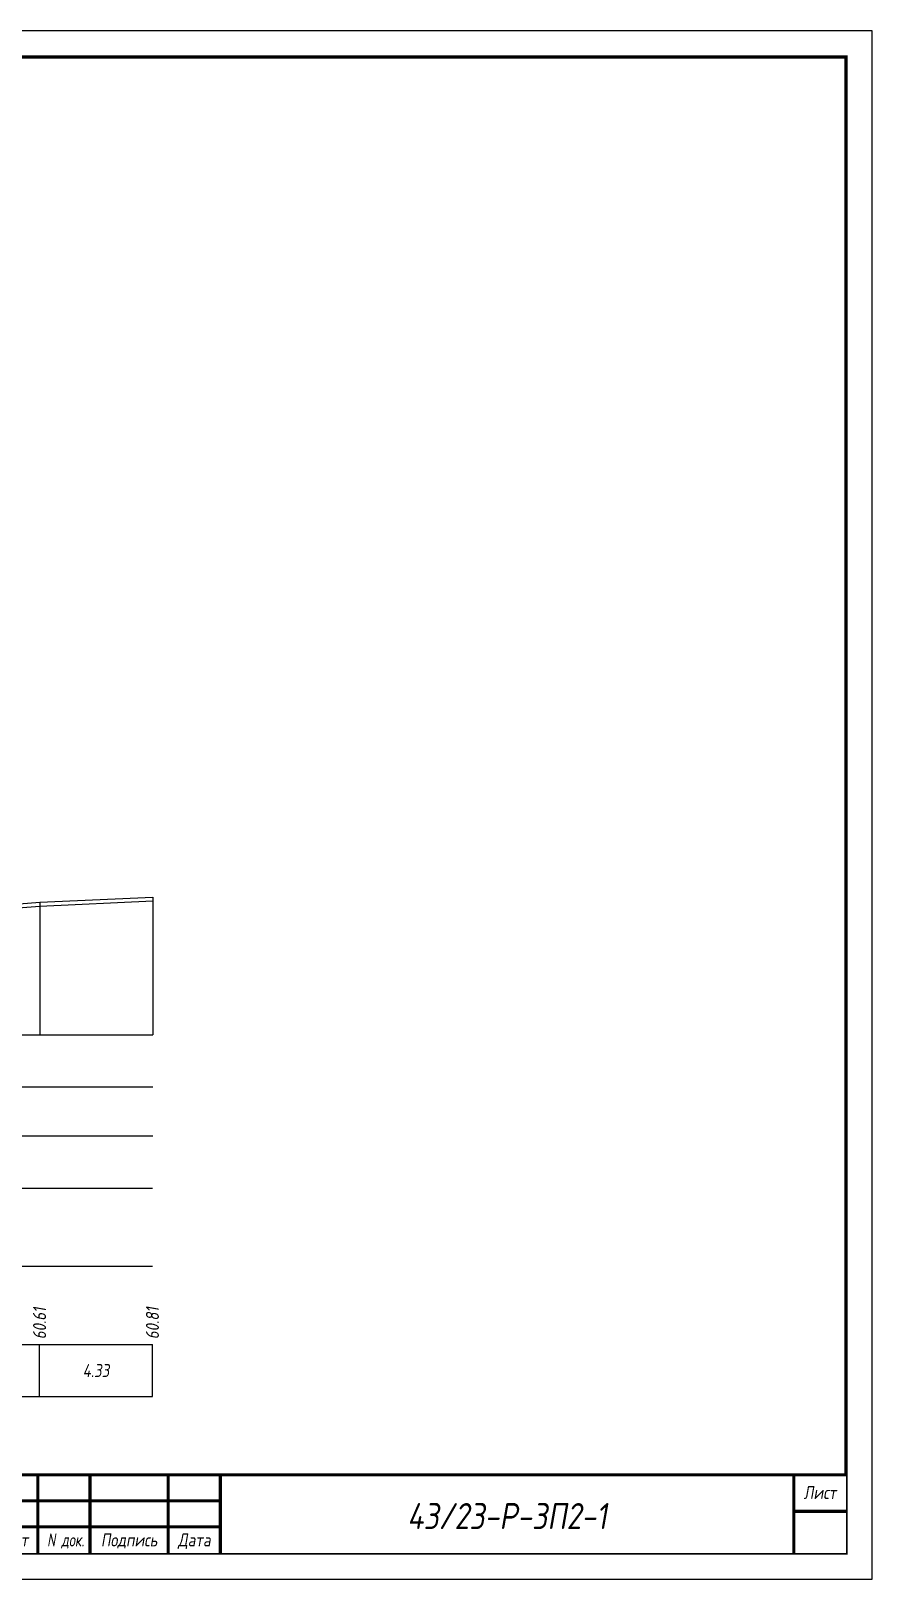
# Model space of a CAD drawing. Extents: x -717 to 1451, y -133302 to 233.
# Drawn here: x 228.6 to 389.9, y -53789.4 to -53492.4 of the extents above; entities that cross this region are included whole.
import ezdxf
from ezdxf.enums import TextEntityAlignment as Align

# ---------------------------------------------------------------- set-up
doc = ezdxf.new("R2010")
doc.units = 0
for name, color, linetype in [('Зарамочное оформление', 7, 'Continuous'), ('Код_510', 7, 'Continuous'), ('Таблица', 7, 'Continuous'), ('Черный поперечник', 3, 'Continuous')]:
    doc.layers.add(name, color=color, linetype=linetype)
doc.layers.add('Контур_2570', color=7, linetype='Continuous', true_color=0x80ff00)
doc.styles.add('М', font='romand.shx', dxfattribs={"width": 0.8, "oblique": 10, "height": 2.5})

# ---------------------------------------------------------------- blocks, each defined once
blk = doc.blocks.new('Штамп')
at = {"linetype": 'Continuous'}
blk.add_wipeout([(199.95, -411.25), (384.95, -411.25), (384.95, -426.25), (199.95, -426.25)], dxfattribs=at).dxf.layer = 'Зарамочное оформление'
at = {"layer": 'Зарамочное оформление', "linetype": 'Continuous', "lineweight": -3, "const_width": 0.6, "flags": 128}
for points in [[(199.95, -426.25), (199.95, -411.25), (384.95, -411.25)], [(209.95, -411.25), (209.95, -426.25)], [(219.95, -411.25), (219.95, -426.25)], [(229.95, -411.25), (229.95, -426.25)], [(239.95, -411.25), (239.95, -426.25)], [(254.95, -411.25), (254.95, -426.25)], [(264.95, -411.25), (264.95, -426.25)], [(374.95, -411.25), (374.95, -426.25)], [(199.95, -416.25), (264.95, -416.25)], [(374.95, -418.25), (384.95, -418.25)], [(199.95, -421.25), (264.95, -421.25)]]:
    blk.add_lwpolyline(points, dxfattribs=at)
at = {"linetype": 'Continuous', "insert": (319.95, -419.17), "char_height": 5, "width": 110, "attachment_point": 5, "style": 'М'}
blk.add_mtext('{\\Q10;\\W0.8;43/23-Р-ЗП2-1}', dxfattribs=at)
at = {"layer": 'Зарамочное оформление', "linetype": 'Continuous', "style": 'М', "oblique": 10}
for s, width, p in [('Лист', 0.8, (379.95, -414.66)), ('Изм.', 0.8, (204.95, -423.75)), ('Кол.уч.', 0.7, (214.95, -423.75)), ('Лист', 0.8, (224.95, -423.75)), ('N док.', 0.7, (235.28, -423.75)), ('Подпись', 0.8, (247.45, -423.75)), ('Дата', 0.8, (259.95, -423.75))]:
    blk.add_text(s, height=2.5, dxfattribs=dict(at, width=width)).set_placement(p, align=Align.MIDDLE_CENTER)
blk = doc.blocks.new('шифр')
blk.add_blockref('Штамп', (0, -53418))

msp = doc.modelspace()

# ---------------------------------------------------------------- linework, layer by layer
at = {"flags": 128}
msp.add_lwpolyline([(-30.054, -53789.421), (389.946, -53789.421), (389.946, -53492.421), (-30.054, -53492.421)], close=True, dxfattribs=at)
at = {"const_width": 0.6, "flags": 128}
msp.add_lwpolyline([(-10.054, -53784.421), (384.946, -53784.421), (384.946, -53497.421), (-10.054, -53497.421)], close=True, dxfattribs=at)
at = {"layer": 'Код_510'}
for p, q in [((230.273, -53754.421), (230.273, -53744.421)), ((251.926, -53754.421), (251.926, -53744.421))]:
    msp.add_line(p, q, dxfattribs=at)
at = {"layer": 'Контур_2570', "flags": 128}
msp.add_lwpolyline([(212.719, -53661.701), (230.328, -53660.316), (251.98, -53659.33)], dxfattribs=at)
at = {"layer": 'Таблица'}
for p, q in [((80, -53685), (251.98, -53685)), ((80, -53695), (251.98, -53695)), ((80, -53704.421), (251.98, -53704.421)), ((79.946, -53714.421), (251.926, -53714.421)), ((79.946, -53729.421), (251.926, -53729.421)), ((79.946, -53744.421), (251.926, -53744.421)), ((79.946, -53754.421), (251.926, -53754.421))]:
    msp.add_line(p, q, dxfattribs=at)
at = {"layer": 'Черный поперечник', "color": 7}
for p, q in [((251.98, -53658.58), (251.98, -53685)), ((230.328, -53659.566), (230.328, -53685))]:
    msp.add_line(p, q, dxfattribs=at)
at = {"layer": 'Черный поперечник', "flags": 128}
msp.add_lwpolyline([(80, -53662.584), (87.268, -53662.397), (93.998, -53661.963), (95.264, -53662.019), (99.211, -53661.194), (109.664, -53659.55), (109.721, -53659.536), (109.747, -53659.583), (111.864, -53659.36), (116.608, -53659.151), (134.2, -53658.292), (139.319, -53658.172), (156.181, -53657.818), (158.822, -53657.856), (161.268, -53657.892), (178.22, -53658.102), (183.825, -53658.527), (200.25, -53659.59), (205.556, -53660.566), (208.023, -53661.03), (208.806, -53661.181), (212.719, -53660.951), (230.328, -53659.566), (251.98, -53658.58)], dxfattribs=at)

# ---------------------------------------------------------------- texts
at = {"linetype": 'Continuous', "style": 'М', "oblique": 10, "width": 0.8}
msp.add_text('176', height=2.5, dxfattribs=at).set_placement((380.312, -53780.509), align=Align.MIDDLE)
at = {"layer": 'Код_510', "style": 'М', "oblique": 10, "width": 0.8}
for s, p in [('60.61', (230.273, -53743.421)), ('60.81', (251.926, -53743.421))]:
    msp.add_text(s, height=2.5, rotation=90, dxfattribs=at).set_placement(p, align=Align.MIDDLE_LEFT)
msp.add_text('4.33', height=2.5, dxfattribs=at).set_placement((241.1, -53749.421), align=Align.MIDDLE_CENTER)

# ---------------------------------------------------------------- next in the draw order: block references
msp.add_blockref('шифр', (0, 59.829))

doc.saveas('drawing.dxf')
